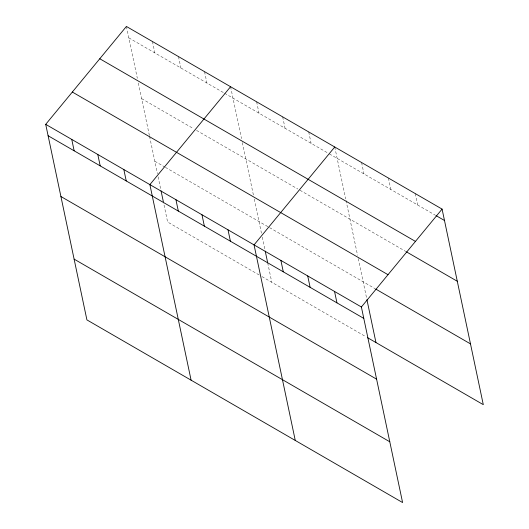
<?xml version="1.0" encoding="UTF-8"?>
<svg xmlns="http://www.w3.org/2000/svg" width="529" height="529" viewBox="0 0 529 529"><rect width="100%" height="100%" fill="white"/><g stroke="black" fill="none" stroke-linecap="round" stroke-linejoin="round"><path stroke-width="0.4" stroke-dasharray="2.65 1.98" d="M128.805 37.85L223.833 92.826M224.534 93.236L328.707 153.509M329.408 153.919L435.307 215.191M141.613 98.619L193.7 128.759M196.517 130.385L297.873 189.032M299.983 190.255L405.743 251.447M154.805 161.233L164.664 166.933M165.365 167.343L375.16 288.728M259.117 274.948L167.614 222.008L163.507 202.528M261.934 276.581L366.108 336.854M415.252 193.574L417.652 204.974M388.418 178.048L390.819 189.448M361.585 162.522L363.985 173.922M334.751 147.002L345.688 198.911M346.019 200.471L357.571 255.295M358.252 258.502L366.769 298.925M308.711 131.933L311.112 143.326M282.665 116.863L285.065 128.263M256.625 101.793L259.025 113.193M230.578 86.723L241.515 138.638M242.342 142.532L253.57 195.823M254.244 199.03L261.445 233.196M262.265 237.091L265.055 250.336M267.681 262.801L271.787 282.281M204.538 71.653L206.938 83.053M178.491 56.59L180.892 67.983M152.451 41.52L154.852 52.913M126.405 26.45L137.342 78.365M138.327 83.04L149.396 135.543M149.562 136.35L157.437 173.697M158.092 176.818L160.882 190.063"/><path stroke-width="0.79" d="M45.706 124.341L361.386 306.992L402.595 502.55L86.915 319.9L45.706 124.341L126.405 26.45L442.085 209.1L483.294 404.659L367.516 337.667M230.578 86.723L149.879 184.621L191.095 380.172M334.751 147.002L254.052 244.894L295.268 440.445M361.386 306.992L442.085 209.1M436.008 215.594L444.486 220.5M99.776 58.752L415.45 241.409M406.451 251.857L457.287 281.269M72.341 92.039L388.015 274.69M375.868 289.138L470.486 343.883M48.113 135.741L363.787 318.392M60.914 196.51L376.595 379.167M74.113 259.124L389.787 441.781M366.934 299.705L375.96 342.554M334.553 291.472L336.953 302.866M307.719 275.946L310.12 287.34M280.886 260.42L283.286 271.813M265.221 251.116L267.522 262.02M228.012 229.824L230.413 241.224M201.966 214.754L204.373 226.154M175.926 199.684L178.326 211.084M161.047 190.843L163.349 201.747M123.839 169.551L126.239 180.944M97.792 154.481L100.199 165.881M71.752 139.411L74.153 150.811"/></g></svg>
